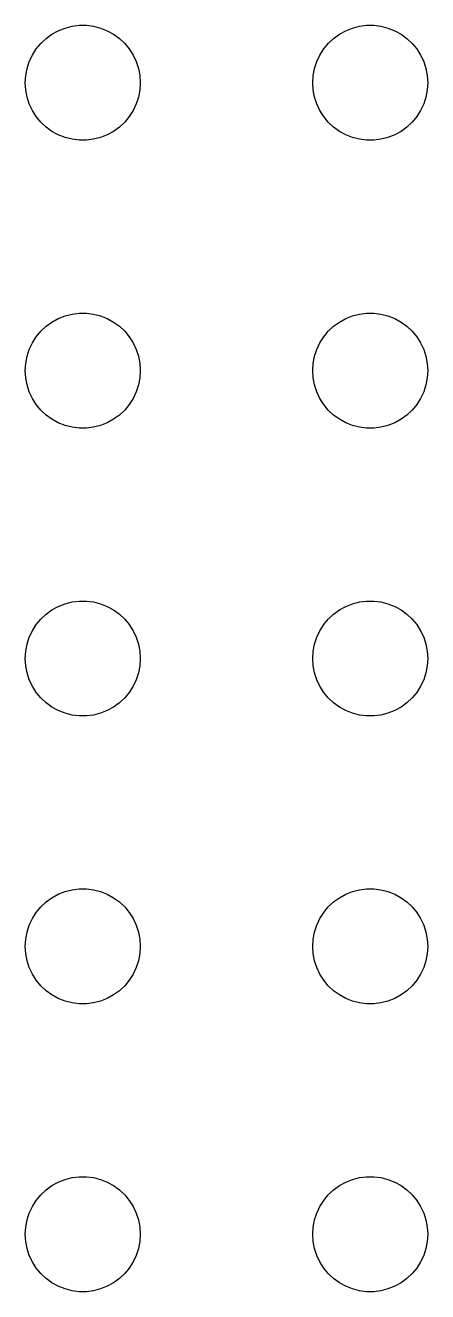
# Model space of a CAD drawing. Header units: metres. Extents: x -150 to 150, y -149 to 149.
# Drawn here: x 73.5 to 84, y 73.5 to 106.5 of the extents above; entities that cross this region are included whole.
import ezdxf

# ---------------------------------------------------------------- set-up
doc = ezdxf.new("R2010")
doc.units = ezdxf.units.M

msp = doc.modelspace()

# ---------------------------------------------------------------- linework, layer by layer
for p, q in [((74.0439, 106.156), (74.1963, 106.266)), ((74.1963, 106.266), (74.3613, 106.357)), ((74.3613, 106.357), (74.5365, 106.427)), ((74.5365, 106.427), (74.7189, 106.473)), ((74.7189, 106.473), (74.9058, 106.497)), ((74.9058, 106.497), (75.0942, 106.497)), ((75.0942, 106.497), (75.2811, 106.473)), ((75.2811, 106.473), (75.4635, 106.427)), ((75.4635, 106.427), (75.6387, 106.357)), ((75.6387, 106.357), (75.8037, 106.266)), ((75.8037, 106.266), (75.9561, 106.156)), ((81.5439, 106.156), (81.6963, 106.266)), ((81.6963, 106.266), (81.8613, 106.357)), ((81.8613, 106.357), (82.0365, 106.427)), ((82.0365, 106.427), (82.2189, 106.473)), ((82.2189, 106.473), (82.4058, 106.497)), ((82.4058, 106.497), (82.5942, 106.497)), ((82.5942, 106.497), (82.7811, 106.473)), ((82.7811, 106.473), (82.9635, 106.427)), ((82.9635, 106.427), (83.1387, 106.357)), ((83.1387, 106.357), (83.3037, 106.266)), ((83.3037, 106.266), (83.4561, 106.156)), ((73.7865, 105.882), (73.9065, 106.027)), ((73.9065, 106.027), (74.0439, 106.156)), ((75.9561, 106.156), (76.0934, 106.027)), ((76.0934, 106.027), (76.2135, 105.882)), ((81.2865, 105.882), (81.4065, 106.027)), ((81.4065, 106.027), (81.5439, 106.156)), ((83.4561, 106.156), (83.5934, 106.027)), ((83.5934, 106.027), (83.7135, 105.882)), ((73.6053, 105.552), (73.6855, 105.723)), ((73.6855, 105.723), (73.7865, 105.882)), ((76.2135, 105.882), (76.3145, 105.723)), ((76.3145, 105.723), (76.3947, 105.552)), ((81.1053, 105.552), (81.1855, 105.723)), ((81.1855, 105.723), (81.2865, 105.882)), ((83.7135, 105.882), (83.8145, 105.723)), ((83.8145, 105.723), (83.8947, 105.552)), ((73.5118, 105.188), (73.5471, 105.373)), ((73.5471, 105.373), (73.6053, 105.552)), ((76.3947, 105.552), (76.4529, 105.373)), ((76.4529, 105.373), (76.4882, 105.188)), ((81.0118, 105.188), (81.0471, 105.373)), ((81.0471, 105.373), (81.1053, 105.552)), ((83.8947, 105.552), (83.9529, 105.373)), ((83.9529, 105.373), (83.9882, 105.188)), ((73.5, 105), (73.5118, 105.188)), ((73.5118, 104.812), (73.5, 105)), ((76.4882, 105.188), (76.5, 105)), ((76.5, 105), (76.4882, 104.812)), ((81, 105), (81.0118, 105.188)), ((81.0118, 104.812), (81, 105)), ((83.9882, 105.188), (84, 105)), ((84, 105), (83.9882, 104.812)), ((73.5471, 104.627), (73.5118, 104.812)), ((73.6053, 104.448), (73.5471, 104.627)), ((76.4529, 104.627), (76.3947, 104.448)), ((76.4882, 104.812), (76.4529, 104.627)), ((81.0471, 104.627), (81.0118, 104.812)), ((81.1053, 104.448), (81.0471, 104.627)), ((83.9529, 104.627), (83.8947, 104.448)), ((83.9882, 104.812), (83.9529, 104.627)), ((73.6855, 104.277), (73.6053, 104.448)), ((73.7865, 104.118), (73.6855, 104.277)), ((76.3145, 104.277), (76.2135, 104.118)), ((76.3947, 104.448), (76.3145, 104.277)), ((81.1855, 104.277), (81.1053, 104.448)), ((81.2865, 104.118), (81.1855, 104.277)), ((83.8145, 104.277), (83.7135, 104.118)), ((83.8947, 104.448), (83.8145, 104.277)), ((73.9065, 103.973), (73.7865, 104.118)), ((74.0439, 103.844), (73.9065, 103.973)), ((76.0934, 103.973), (75.9561, 103.844)), ((76.2135, 104.118), (76.0934, 103.973)), ((81.4065, 103.973), (81.2865, 104.118)), ((81.5439, 103.844), (81.4065, 103.973)), ((83.5934, 103.973), (83.4561, 103.844)), ((83.7135, 104.118), (83.5934, 103.973)), ((74.1963, 103.734), (74.0439, 103.844)), ((74.3613, 103.643), (74.1963, 103.734)), ((74.5365, 103.573), (74.3613, 103.643)), ((75.6387, 103.643), (75.4635, 103.573)), ((75.8037, 103.734), (75.6387, 103.643)), ((75.9561, 103.844), (75.8037, 103.734)), ((81.6963, 103.734), (81.5439, 103.844)), ((81.8613, 103.643), (81.6963, 103.734)), ((82.0365, 103.573), (81.8613, 103.643)), ((83.1387, 103.643), (82.9635, 103.573)), ((83.3037, 103.734), (83.1387, 103.643)), ((83.4561, 103.844), (83.3037, 103.734)), ((74.7189, 103.527), (74.5365, 103.573)), ((74.9058, 103.503), (74.7189, 103.527)), ((75.0942, 103.503), (74.9058, 103.503)), ((75.2811, 103.527), (75.0942, 103.503)), ((75.4635, 103.573), (75.2811, 103.527)), ((82.2189, 103.527), (82.0365, 103.573)), ((82.4058, 103.503), (82.2189, 103.527)), ((82.5942, 103.503), (82.4058, 103.503)), ((82.7811, 103.527), (82.5942, 103.503)), ((82.9635, 103.573), (82.7811, 103.527)), ((74.7189, 98.9734), (74.9058, 98.997)), ((74.9058, 98.997), (75.0942, 98.997)), ((75.0942, 98.997), (75.2811, 98.9734)), ((82.2189, 98.9734), (82.4058, 98.997)), ((82.4058, 98.997), (82.5942, 98.997)), ((82.5942, 98.997), (82.7811, 98.9734)), ((73.9065, 98.5268), (74.0439, 98.6558)), ((74.0439, 98.6558), (74.1963, 98.7665)), ((74.1963, 98.7665), (74.3613, 98.8572)), ((74.3613, 98.8572), (74.5365, 98.9266)), ((74.5365, 98.9266), (74.7189, 98.9734)), ((75.2811, 98.9734), (75.4635, 98.9266)), ((75.4635, 98.9266), (75.6387, 98.8572)), ((75.6387, 98.8572), (75.8037, 98.7665)), ((75.8037, 98.7665), (75.9561, 98.6558)), ((75.9561, 98.6558), (76.0934, 98.5268)), ((81.4065, 98.5268), (81.5439, 98.6558)), ((81.5439, 98.6558), (81.6963, 98.7665)), ((81.6963, 98.7665), (81.8613, 98.8572)), ((81.8613, 98.8572), (82.0365, 98.9266)), ((82.0365, 98.9266), (82.2189, 98.9734)), ((82.7811, 98.9734), (82.9635, 98.9266)), ((82.9635, 98.9266), (83.1387, 98.8572)), ((83.1387, 98.8572), (83.3037, 98.7665)), ((83.3037, 98.7665), (83.4561, 98.6558)), ((83.4561, 98.6558), (83.5934, 98.5268)), ((73.6855, 98.2226), (73.7865, 98.3817)), ((73.7865, 98.3817), (73.9065, 98.5268)), ((76.0934, 98.5268), (76.2135, 98.3817)), ((76.2135, 98.3817), (76.3145, 98.2226)), ((81.1855, 98.2226), (81.2865, 98.3817)), ((81.2865, 98.3817), (81.4065, 98.5268)), ((83.5934, 98.5268), (83.7135, 98.3817)), ((83.7135, 98.3817), (83.8145, 98.2226)), ((73.5471, 97.873), (73.6053, 98.0522)), ((73.6053, 98.0522), (73.6855, 98.2226)), ((76.3145, 98.2226), (76.3947, 98.0522)), ((76.3947, 98.0522), (76.4529, 97.873)), ((81.0471, 97.873), (81.1053, 98.0522)), ((81.1053, 98.0522), (81.1855, 98.2226)), ((83.8145, 98.2226), (83.8947, 98.0522)), ((83.8947, 98.0522), (83.9529, 97.873)), ((73.5, 97.5), (73.5118, 97.688)), ((73.5118, 97.688), (73.5471, 97.873)), ((76.4529, 97.873), (76.4882, 97.688)), ((76.4882, 97.688), (76.5, 97.5)), ((81, 97.5), (81.0118, 97.688)), ((81.0118, 97.688), (81.0471, 97.873)), ((83.9529, 97.873), (83.9882, 97.688)), ((83.9882, 97.688), (84, 97.5)), ((73.5118, 97.312), (73.5, 97.5)), ((76.5, 97.5), (76.4882, 97.312)), ((81.0118, 97.312), (81, 97.5)), ((84, 97.5), (83.9882, 97.312)), ((73.5471, 97.127), (73.5118, 97.312)), ((73.6053, 96.9478), (73.5471, 97.127)), ((76.4529, 97.127), (76.3947, 96.9478)), ((76.4882, 97.312), (76.4529, 97.127)), ((81.0471, 97.127), (81.0118, 97.312)), ((81.1053, 96.9478), (81.0471, 97.127)), ((83.9529, 97.127), (83.8947, 96.9478)), ((83.9882, 97.312), (83.9529, 97.127)), ((73.6855, 96.7774), (73.6053, 96.9478)), ((73.7865, 96.6183), (73.6855, 96.7774)), ((76.3145, 96.7774), (76.2135, 96.6183)), ((76.3947, 96.9478), (76.3145, 96.7774)), ((81.1855, 96.7774), (81.1053, 96.9478)), ((81.2865, 96.6183), (81.1855, 96.7774)), ((83.8145, 96.7774), (83.7135, 96.6183)), ((83.8947, 96.9478), (83.8145, 96.7774)), ((73.9065, 96.4732), (73.7865, 96.6183)), ((74.0439, 96.3442), (73.9065, 96.4732)), ((74.1963, 96.2335), (74.0439, 96.3442)), ((75.9561, 96.3442), (75.8037, 96.2335)), ((76.0934, 96.4732), (75.9561, 96.3442)), ((76.2135, 96.6183), (76.0934, 96.4732)), ((81.4065, 96.4732), (81.2865, 96.6183)), ((81.5439, 96.3442), (81.4065, 96.4732)), ((81.6963, 96.2335), (81.5439, 96.3442)), ((83.4561, 96.3442), (83.3037, 96.2335)), ((83.5934, 96.4732), (83.4561, 96.3442)), ((83.7135, 96.6183), (83.5934, 96.4732)), ((74.3613, 96.1428), (74.1963, 96.2335)), ((74.5365, 96.0734), (74.3613, 96.1428)), ((74.7189, 96.0266), (74.5365, 96.0734)), ((74.9058, 96.003), (74.7189, 96.0266)), ((75.2811, 96.0266), (75.0942, 96.003)), ((75.4635, 96.0734), (75.2811, 96.0266)), ((75.6387, 96.1428), (75.4635, 96.0734)), ((75.8037, 96.2335), (75.6387, 96.1428)), ((81.8613, 96.1428), (81.6963, 96.2335)), ((82.0365, 96.0734), (81.8613, 96.1428)), ((82.2189, 96.0266), (82.0365, 96.0734)), ((82.4058, 96.003), (82.2189, 96.0266)), ((82.7811, 96.0266), (82.5942, 96.003)), ((82.9635, 96.0734), (82.7811, 96.0266)), ((83.1387, 96.1428), (82.9635, 96.0734)), ((83.3037, 96.2335), (83.1387, 96.1428)), ((75.0942, 96.003), (74.9058, 96.003)), ((82.5942, 96.003), (82.4058, 96.003)), ((74.3613, 91.3572), (74.5365, 91.4266)), ((74.5365, 91.4266), (74.7189, 91.4734)), ((74.7189, 91.4734), (74.9058, 91.497)), ((74.9058, 91.497), (75.0942, 91.497)), ((75.0942, 91.497), (75.2811, 91.4734)), ((75.2811, 91.4734), (75.4635, 91.4266)), ((75.4635, 91.4266), (75.6387, 91.3572)), ((81.8613, 91.3572), (82.0365, 91.4266)), ((82.0365, 91.4266), (82.2189, 91.4734)), ((82.2189, 91.4734), (82.4058, 91.497)), ((82.4058, 91.497), (82.5942, 91.497)), ((82.5942, 91.497), (82.7811, 91.4734)), ((82.7811, 91.4734), (82.9635, 91.4266)), ((82.9635, 91.4266), (83.1387, 91.3572)), ((73.9065, 91.0268), (74.0439, 91.1558)), ((74.0439, 91.1558), (74.1963, 91.2665)), ((74.1963, 91.2665), (74.3613, 91.3572)), ((75.6387, 91.3572), (75.8037, 91.2665)), ((75.8037, 91.2665), (75.9561, 91.1558)), ((75.9561, 91.1558), (76.0934, 91.0268)), ((81.4065, 91.0268), (81.5439, 91.1558)), ((81.5439, 91.1558), (81.6963, 91.2665)), ((81.6963, 91.2665), (81.8613, 91.3572)), ((83.1387, 91.3572), (83.3037, 91.2665)), ((83.3037, 91.2665), (83.4561, 91.1558)), ((83.4561, 91.1558), (83.5934, 91.0268)), ((73.6855, 90.7226), (73.7865, 90.8817)), ((73.7865, 90.8817), (73.9065, 91.0268)), ((76.0934, 91.0268), (76.2135, 90.8817)), ((76.2135, 90.8817), (76.3145, 90.7226)), ((81.1855, 90.7226), (81.2865, 90.8817)), ((81.2865, 90.8817), (81.4065, 91.0268)), ((83.5934, 91.0268), (83.7135, 90.8817)), ((83.7135, 90.8817), (83.8145, 90.7226)), ((73.5471, 90.373), (73.6053, 90.5522)), ((73.6053, 90.5522), (73.6855, 90.7226)), ((76.3145, 90.7226), (76.3947, 90.5522)), ((76.3947, 90.5522), (76.4529, 90.373)), ((81.0471, 90.373), (81.1053, 90.5522)), ((81.1053, 90.5522), (81.1855, 90.7226)), ((83.8145, 90.7226), (83.8947, 90.5522)), ((83.8947, 90.5522), (83.9529, 90.373)), ((73.5, 90), (73.5118, 90.188)), ((73.5118, 90.188), (73.5471, 90.373)), ((76.4529, 90.373), (76.4882, 90.188)), ((76.4882, 90.188), (76.5, 90)), ((81, 90), (81.0118, 90.188)), ((81.0118, 90.188), (81.0471, 90.373)), ((83.9529, 90.373), (83.9882, 90.188)), ((83.9882, 90.188), (84, 90)), ((73.5118, 89.812), (73.5, 90)), ((73.5471, 89.627), (73.5118, 89.812)), ((76.4882, 89.812), (76.4529, 89.627)), ((76.5, 90), (76.4882, 89.812)), ((81.0118, 89.812), (81, 90)), ((81.0471, 89.627), (81.0118, 89.812)), ((83.9882, 89.812), (83.9529, 89.627)), ((84, 90), (83.9882, 89.812)), ((73.6053, 89.4478), (73.5471, 89.627)), ((73.6855, 89.2774), (73.6053, 89.4478)), ((76.3947, 89.4478), (76.3145, 89.2774)), ((76.4529, 89.627), (76.3947, 89.4478)), ((81.1053, 89.4478), (81.0471, 89.627)), ((81.1855, 89.2774), (81.1053, 89.4478)), ((83.8947, 89.4478), (83.8145, 89.2774)), ((83.9529, 89.627), (83.8947, 89.4478)), ((73.7865, 89.1183), (73.6855, 89.2774)), ((73.9065, 88.9732), (73.7865, 89.1183)), ((76.2135, 89.1183), (76.0934, 88.9732)), ((76.3145, 89.2774), (76.2135, 89.1183)), ((81.2865, 89.1183), (81.1855, 89.2774)), ((81.4065, 88.9732), (81.2865, 89.1183)), ((83.7135, 89.1183), (83.5934, 88.9732)), ((83.8145, 89.2774), (83.7135, 89.1183)), ((74.0439, 88.8442), (73.9065, 88.9732)), ((74.1963, 88.7335), (74.0439, 88.8442)), ((75.9561, 88.8442), (75.8037, 88.7335)), ((76.0934, 88.9732), (75.9561, 88.8442)), ((81.5439, 88.8442), (81.4065, 88.9732)), ((81.6963, 88.7335), (81.5439, 88.8442)), ((83.4561, 88.8442), (83.3037, 88.7335)), ((83.5934, 88.9732), (83.4561, 88.8442)), ((74.3613, 88.6428), (74.1963, 88.7335)), ((74.5365, 88.5734), (74.3613, 88.6428)), ((74.7189, 88.5266), (74.5365, 88.5734)), ((74.9058, 88.503), (74.7189, 88.5266)), ((75.0942, 88.503), (74.9058, 88.503)), ((75.2811, 88.5266), (75.0942, 88.503)), ((75.4635, 88.5734), (75.2811, 88.5266)), ((75.6387, 88.6428), (75.4635, 88.5734)), ((75.8037, 88.7335), (75.6387, 88.6428)), ((81.8613, 88.6428), (81.6963, 88.7335)), ((82.0365, 88.5734), (81.8613, 88.6428)), ((82.2189, 88.5266), (82.0365, 88.5734)), ((82.4058, 88.503), (82.2189, 88.5266)), ((82.5942, 88.503), (82.4058, 88.503)), ((82.7811, 88.5266), (82.5942, 88.503)), ((82.9635, 88.5734), (82.7811, 88.5266)), ((83.1387, 88.6428), (82.9635, 88.5734)), ((83.3037, 88.7335), (83.1387, 88.6428)), ((74.1963, 83.7665), (74.3613, 83.8572)), ((74.3613, 83.8572), (74.5365, 83.9266)), ((74.5365, 83.9266), (74.7189, 83.9734)), ((74.7189, 83.9734), (74.9058, 83.997)), ((74.9058, 83.997), (75.0942, 83.997)), ((75.0942, 83.997), (75.2811, 83.9734)), ((75.2811, 83.9734), (75.4635, 83.9266)), ((75.4635, 83.9266), (75.6387, 83.8572)), ((75.6387, 83.8572), (75.8037, 83.7665)), ((81.6963, 83.7665), (81.8613, 83.8572)), ((81.8613, 83.8572), (82.0365, 83.9266)), ((82.0365, 83.9266), (82.2189, 83.9734)), ((82.2189, 83.9734), (82.4058, 83.997)), ((82.4058, 83.997), (82.5942, 83.997)), ((82.5942, 83.997), (82.7811, 83.9734)), ((82.7811, 83.9734), (82.9635, 83.9266)), ((82.9635, 83.9266), (83.1387, 83.8572)), ((83.1387, 83.8572), (83.3037, 83.7665)), ((73.7865, 83.3817), (73.9065, 83.5268)), ((73.9065, 83.5268), (74.0439, 83.6558)), ((74.0439, 83.6558), (74.1963, 83.7665)), ((75.8037, 83.7665), (75.9561, 83.6558)), ((75.9561, 83.6558), (76.0934, 83.5268)), ((76.0934, 83.5268), (76.2135, 83.3817)), ((81.2865, 83.3817), (81.4065, 83.5268)), ((81.4065, 83.5268), (81.5439, 83.6558)), ((81.5439, 83.6558), (81.6963, 83.7665)), ((83.3037, 83.7665), (83.4561, 83.6558)), ((83.4561, 83.6558), (83.5934, 83.5268)), ((83.5934, 83.5268), (83.7135, 83.3817)), ((73.6053, 83.0522), (73.6855, 83.2226)), ((73.6855, 83.2226), (73.7865, 83.3817)), ((76.2135, 83.3817), (76.3145, 83.2226)), ((76.3145, 83.2226), (76.3947, 83.0522)), ((81.1053, 83.0522), (81.1855, 83.2226)), ((81.1855, 83.2226), (81.2865, 83.3817)), ((83.7135, 83.3817), (83.8145, 83.2226)), ((83.8145, 83.2226), (83.8947, 83.0522)), ((73.5118, 82.688), (73.5471, 82.873)), ((73.5471, 82.873), (73.6053, 83.0522)), ((76.3947, 83.0522), (76.4529, 82.873)), ((76.4529, 82.873), (76.4882, 82.688)), ((81.0118, 82.688), (81.0471, 82.873)), ((81.0471, 82.873), (81.1053, 83.0522)), ((83.8947, 83.0522), (83.9529, 82.873)), ((83.9529, 82.873), (83.9882, 82.688)), ((73.5, 82.5), (73.5118, 82.688)), ((73.5118, 82.312), (73.5, 82.5)), ((76.4882, 82.688), (76.5, 82.5)), ((76.5, 82.5), (76.4882, 82.312)), ((81, 82.5), (81.0118, 82.688)), ((81.0118, 82.312), (81, 82.5)), ((83.9882, 82.688), (84, 82.5)), ((84, 82.5), (83.9882, 82.312)), ((73.5471, 82.127), (73.5118, 82.312)), ((76.4882, 82.312), (76.4529, 82.127)), ((81.0471, 82.127), (81.0118, 82.312)), ((83.9882, 82.312), (83.9529, 82.127)), ((73.6053, 81.9478), (73.5471, 82.127)), ((73.6855, 81.7774), (73.6053, 81.9478)), ((76.3947, 81.9478), (76.3145, 81.7774)), ((76.4529, 82.127), (76.3947, 81.9478)), ((81.1053, 81.9478), (81.0471, 82.127)), ((81.1855, 81.7774), (81.1053, 81.9478)), ((83.8947, 81.9478), (83.8145, 81.7774)), ((83.9529, 82.127), (83.8947, 81.9478)), ((73.7865, 81.6183), (73.6855, 81.7774)), ((73.9065, 81.4732), (73.7865, 81.6183)), ((76.2135, 81.6183), (76.0934, 81.4732)), ((76.3145, 81.7774), (76.2135, 81.6183)), ((81.2865, 81.6183), (81.1855, 81.7774)), ((81.4065, 81.4732), (81.2865, 81.6183)), ((83.7135, 81.6183), (83.5934, 81.4732)), ((83.8145, 81.7774), (83.7135, 81.6183)), ((74.0439, 81.3442), (73.9065, 81.4732)), ((74.1963, 81.2335), (74.0439, 81.3442)), ((74.3613, 81.1428), (74.1963, 81.2335)), ((75.8037, 81.2335), (75.6387, 81.1428)), ((75.9561, 81.3442), (75.8037, 81.2335)), ((76.0934, 81.4732), (75.9561, 81.3442)), ((81.5439, 81.3442), (81.4065, 81.4732)), ((81.6963, 81.2335), (81.5439, 81.3442)), ((81.8613, 81.1428), (81.6963, 81.2335)), ((83.3037, 81.2335), (83.1387, 81.1428)), ((83.4561, 81.3442), (83.3037, 81.2335)), ((83.5934, 81.4732), (83.4561, 81.3442)), ((74.5365, 81.0734), (74.3613, 81.1428)), ((74.7189, 81.0266), (74.5365, 81.0734)), ((74.9058, 81.003), (74.7189, 81.0266)), ((75.0942, 81.003), (74.9058, 81.003)), ((75.2811, 81.0266), (75.0942, 81.003)), ((75.4635, 81.0734), (75.2811, 81.0266)), ((75.6387, 81.1428), (75.4635, 81.0734)), ((82.0365, 81.0734), (81.8613, 81.1428)), ((82.2189, 81.0266), (82.0365, 81.0734)), ((82.4058, 81.003), (82.2189, 81.0266)), ((82.5942, 81.003), (82.4058, 81.003)), ((82.7811, 81.0266), (82.5942, 81.003)), ((82.9635, 81.0734), (82.7811, 81.0266)), ((83.1387, 81.1428), (82.9635, 81.0734)), ((74.0439, 76.1558), (74.1963, 76.2665)), ((74.1963, 76.2665), (74.3613, 76.3572)), ((74.3613, 76.3572), (74.5365, 76.4266)), ((74.5365, 76.4266), (74.7189, 76.4734)), ((74.7189, 76.4734), (74.9058, 76.497)), ((74.9058, 76.497), (75.0942, 76.497)), ((75.0942, 76.497), (75.2811, 76.4734)), ((75.2811, 76.4734), (75.4635, 76.4266)), ((75.4635, 76.4266), (75.6387, 76.3572)), ((75.6387, 76.3572), (75.8037, 76.2665)), ((75.8037, 76.2665), (75.9561, 76.1558)), ((81.5439, 76.1558), (81.6963, 76.2665)), ((81.6963, 76.2665), (81.8613, 76.3572)), ((81.8613, 76.3572), (82.0365, 76.4266)), ((82.0365, 76.4266), (82.2189, 76.4734)), ((82.2189, 76.4734), (82.4058, 76.497)), ((82.4058, 76.497), (82.5942, 76.497)), ((82.5942, 76.497), (82.7811, 76.4734)), ((82.7811, 76.4734), (82.9635, 76.4266)), ((82.9635, 76.4266), (83.1387, 76.3572)), ((83.1387, 76.3572), (83.3037, 76.2665)), ((83.3037, 76.2665), (83.4561, 76.1558)), ((73.7865, 75.8817), (73.9065, 76.0268)), ((73.9065, 76.0268), (74.0439, 76.1558)), ((75.9561, 76.1558), (76.0934, 76.0268)), ((76.0934, 76.0268), (76.2135, 75.8817)), ((81.2865, 75.8817), (81.4065, 76.0268)), ((81.4065, 76.0268), (81.5439, 76.1558)), ((83.4561, 76.1558), (83.5934, 76.0268)), ((83.5934, 76.0268), (83.7135, 75.8817)), ((73.6053, 75.5522), (73.6855, 75.7226)), ((73.6855, 75.7226), (73.7865, 75.8817)), ((76.2135, 75.8817), (76.3145, 75.7226)), ((76.3145, 75.7226), (76.3947, 75.5522)), ((81.1053, 75.5522), (81.1855, 75.7226)), ((81.1855, 75.7226), (81.2865, 75.8817)), ((83.7135, 75.8817), (83.8145, 75.7226)), ((83.8145, 75.7226), (83.8947, 75.5522)), ((73.5118, 75.188), (73.5471, 75.373)), ((73.5471, 75.373), (73.6053, 75.5522)), ((76.3947, 75.5522), (76.4529, 75.373)), ((76.4529, 75.373), (76.4882, 75.188)), ((81.0118, 75.188), (81.0471, 75.373)), ((81.0471, 75.373), (81.1053, 75.5522)), ((83.8947, 75.5522), (83.9529, 75.373)), ((83.9529, 75.373), (83.9882, 75.188)), ((73.5, 75), (73.5118, 75.188)), ((73.5118, 74.812), (73.5, 75)), ((76.4882, 75.188), (76.5, 75)), ((76.5, 75), (76.4882, 74.812)), ((81, 75), (81.0118, 75.188)), ((81.0118, 74.812), (81, 75)), ((83.9882, 75.188), (84, 75)), ((84, 75), (83.9882, 74.812)), ((73.5471, 74.627), (73.5118, 74.812)), ((73.6053, 74.4478), (73.5471, 74.627)), ((76.4529, 74.627), (76.3947, 74.4478)), ((76.4882, 74.812), (76.4529, 74.627)), ((81.0471, 74.627), (81.0118, 74.812)), ((81.1053, 74.4478), (81.0471, 74.627)), ((83.9529, 74.627), (83.8947, 74.4478)), ((83.9882, 74.812), (83.9529, 74.627)), ((73.6855, 74.2774), (73.6053, 74.4478)), ((73.7865, 74.1183), (73.6855, 74.2774)), ((76.3145, 74.2774), (76.2135, 74.1183)), ((76.3947, 74.4478), (76.3145, 74.2774)), ((81.1855, 74.2774), (81.1053, 74.4478)), ((81.2865, 74.1183), (81.1855, 74.2774)), ((83.8145, 74.2774), (83.7135, 74.1183)), ((83.8947, 74.4478), (83.8145, 74.2774)), ((73.9065, 73.9732), (73.7865, 74.1183)), ((74.0439, 73.8442), (73.9065, 73.9732)), ((76.0934, 73.9732), (75.9561, 73.8442)), ((76.2135, 74.1183), (76.0934, 73.9732)), ((81.4065, 73.9732), (81.2865, 74.1183)), ((81.5439, 73.8442), (81.4065, 73.9732)), ((83.5934, 73.9732), (83.4561, 73.8442)), ((83.7135, 74.1183), (83.5934, 73.9732)), ((74.1963, 73.7335), (74.0439, 73.8442)), ((74.3613, 73.6428), (74.1963, 73.7335)), ((74.5365, 73.5734), (74.3613, 73.6428)), ((75.6387, 73.6428), (75.4635, 73.5734)), ((75.8037, 73.7335), (75.6387, 73.6428)), ((75.9561, 73.8442), (75.8037, 73.7335)), ((81.6963, 73.7335), (81.5439, 73.8442)), ((81.8613, 73.6428), (81.6963, 73.7335)), ((82.0365, 73.5734), (81.8613, 73.6428)), ((83.1387, 73.6428), (82.9635, 73.5734)), ((83.3037, 73.7335), (83.1387, 73.6428)), ((83.4561, 73.8442), (83.3037, 73.7335)), ((74.7189, 73.5266), (74.5365, 73.5734)), ((74.9058, 73.503), (74.7189, 73.5266)), ((75.0942, 73.503), (74.9058, 73.503)), ((75.2811, 73.5266), (75.0942, 73.503)), ((75.4635, 73.5734), (75.2811, 73.5266)), ((82.2189, 73.5266), (82.0365, 73.5734)), ((82.4058, 73.503), (82.2189, 73.5266)), ((82.5942, 73.503), (82.4058, 73.503)), ((82.7811, 73.5266), (82.5942, 73.503)), ((82.9635, 73.5734), (82.7811, 73.5266))]:
    msp.add_line(p, q)

doc.saveas('drawing.dxf')
